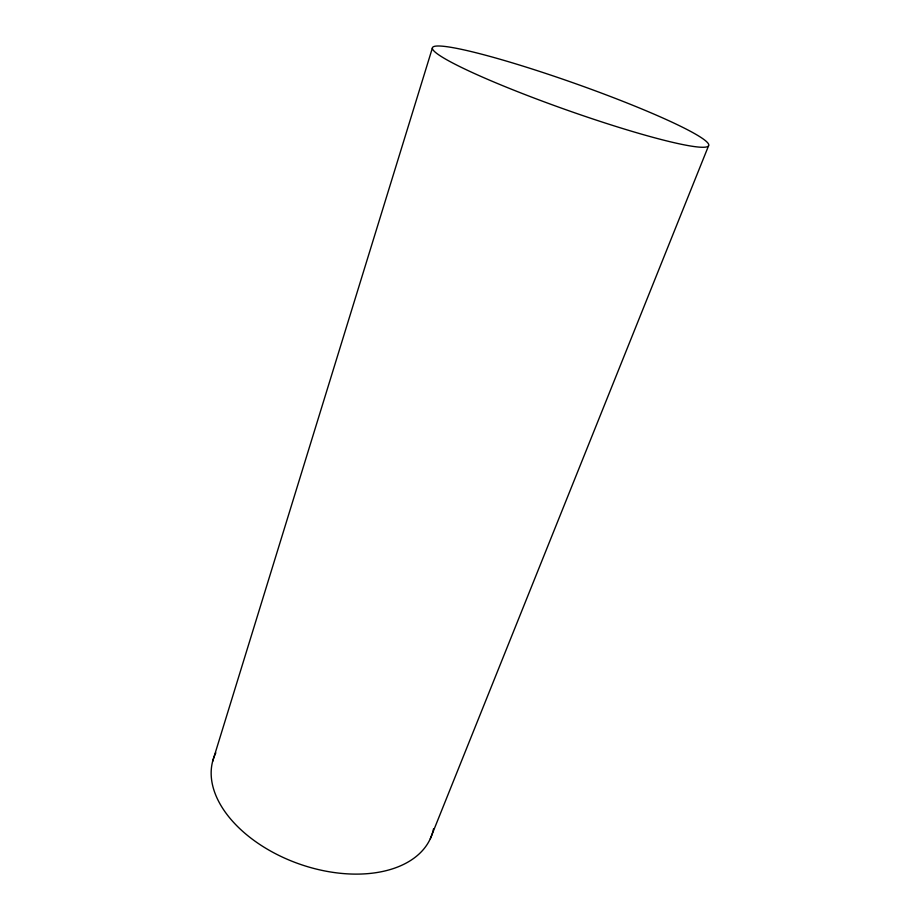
<?xml version="1.0" encoding="UTF-8"?>
<svg xmlns="http://www.w3.org/2000/svg" width="920" height="920" viewBox="0 0 920 920"><rect width="100%" height="100%" fill="white"/><g stroke="black" fill="none" stroke-linecap="round" stroke-linejoin="round"><path stroke-width="1.38" d="M212.6 761.507L432.342 48.162M430.318 838.706L708.492 145.97A146.556 13.892 19.5 0 0 509.691 62.065A146.556 13.892 19.5 0 0 493.546 81.857A146.556 13.892 19.5 0 0 708.492 145.97M433.504 828.885A115.678 71.553 19.5 0 1 299.644 864.11A115.678 71.553 19.5 0 1 215.832 752.847"/></g></svg>
